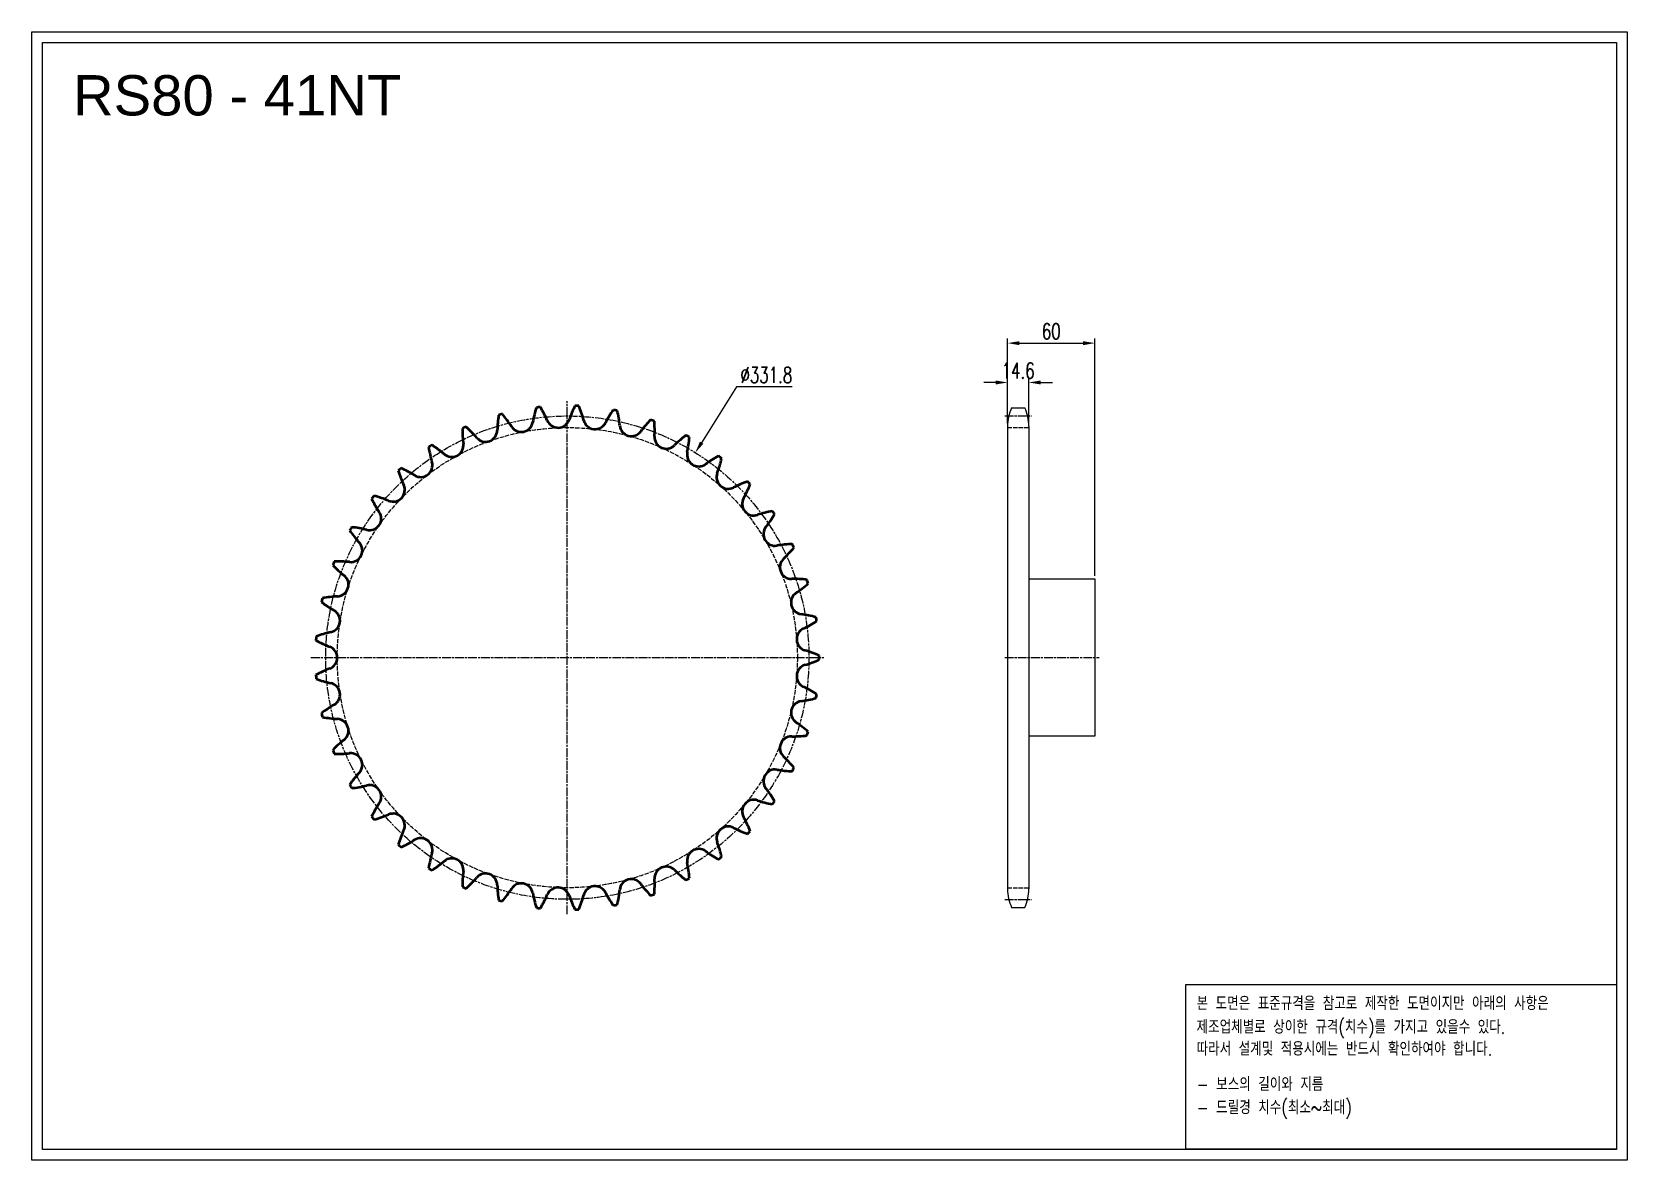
# Model space of a CAD drawing. Header units: millimetres. Extents: x -67779 to -66683, y 17860 to 18634.
import ezdxf

# ---------------------------------------------------------------- set-up
doc = ezdxf.new("R2010")
doc.units = ezdxf.units.MM
for name, pattern in [('AM_ISO02W050', [7.5, 6, -1.5]), ('AM_ISO02W050x2', [3.75, 3, -0.75]), ('AM_ISO08W050', [18, 12, -1.5, 3, -1.5]), ('AM_ISO08W050x2', [9, 6, -0.75, 1.5, -0.75])]:
    doc.linetypes.add(name, pattern=pattern)
for name, color, linetype, lineweight in [('AM_0N', 7, 'Continuous', 50), ('AM_3N', 6, 'AM_ISO02W050', 25), ('AM_7', 4, 'AM_ISO08W050', 25), ('AM_7N', 4, 'AM_ISO08W050', 25)]:
    doc.layers.add(name, color=color, linetype=linetype, lineweight=lineweight)
doc.layers.add('S-DIM', color=7, linetype='Continuous')
doc.styles.add('HAN', font='ROMANS.shx', dxfattribs={"width": 0.7, "bigfont": 'whgtxt.shx'})
doc.styles.add('HSG', font='SIMPLEX.shx', dxfattribs={"width": 0.7, "bigfont": 'HSG.shx'})
doc.styles.get("Standard").update_dxf_attribs({"font": 'arial.ttf'})
doc.dimstyles.new('APP23', dxfattribs={"dimscale": 4.5, "dimtxt": 2.4, "dimasz": 1.8, "dimexe": 0.7, "dimexo": 0.5, "dimgap": 0.6, "dimtad": 1, "dimtoh": 1, "dimdec": 1, "dimrnd": 0.01, "dimzin": 9, "dimdsep": 46, "dimtxsty": 'HSG', "dimcen": 0, "dimclrd": 1, "dimclre": 1, "dimclrt": 256, "dimazin": 2, "dimtp": 1, "dimtm": 1, "dimtfac": 0.5, "dimtdec": 1, "dimtix": 1, "dimtofl": 0, "dimtmove": 0, "dimatfit": 3, "dimfxl": 0, "dimtvp": 1, "dimtolj": 2, "dimlwd": -1, "dimlwe": -1, "dimarcsym": 0})

# ---------------------------------------------------------------- blocks, each defined once
blk = doc.blocks.new('*D1')
at = {"layer": 'Defpoints', "color": 0, "transparency": 16777216}
for p in [(-67094.1, 18393.4), (-67108.7, 18363.3), (-67094.1, 18363.3)]:
    blk.add_point(p, dxfattribs=at)
at = {"layer": 'S-DIM', "color": 1, "transparency": 16777216}
for p, q in [((-67116.8, 18393.4), (-67124.9, 18393.4)), ((-67108.7, 18365.5), (-67108.7, 18396.5)), ((-67094.1, 18365.5), (-67094.1, 18396.5)), ((-67086, 18393.4), (-67077.9, 18393.4))]:
    blk.add_line(p, q, dxfattribs=at)
for points in [[(-67116.8, 18394.7), (-67116.8, 18392), (-67108.7, 18393.4)], [(-67086, 18394.7), (-67086, 18392), (-67094.1, 18393.4)]]:
    blk.add_solid(points, dxfattribs=at)
at = {"layer": 'S-DIM', "transparency": 16777216, "insert": (-67101.4, 18401.5), "char_height": 10.8, "attachment_point": 5, "style": 'HSG'}
blk.add_mtext('\\A2;14.6', dxfattribs=at)
blk = doc.blocks.new('*D2')
at = {"layer": 'Defpoints', "color": 0, "transparency": 16777216}
for p in [(-67048.7, 18420.4), (-67108.7, 18363.3), (-67048.7, 18258.5)]:
    blk.add_point(p, dxfattribs=at)
at = {"layer": 'S-DIM', "color": 1, "transparency": 16777216}
for p, q in [((-67108.7, 18365.5), (-67108.7, 18423.5)), ((-67048.7, 18260.7), (-67048.7, 18423.5)), ((-67100.6, 18420.4), (-67056.8, 18420.4))]:
    blk.add_line(p, q, dxfattribs=at)
for points in [[(-67100.6, 18421.7), (-67100.6, 18419), (-67108.7, 18420.4)], [(-67056.8, 18421.7), (-67056.8, 18419), (-67048.7, 18420.4)]]:
    blk.add_solid(points, dxfattribs=at)
at = {"layer": 'S-DIM', "transparency": 16777216, "insert": (-67078.7, 18428.5), "char_height": 10.8, "attachment_point": 5, "style": 'HSG'}
blk.add_mtext('\\A2;60', dxfattribs=at)
blk = doc.blocks.new('*D3')
at = {"layer": 'Defpoints', "color": 0, "transparency": 16777216}
for p in [(-67323.1, 18345.2), (-67498.9, 18063.8)]:
    blk.add_point(p, dxfattribs=at)
at = {"layer": 'S-DIM', "color": 1, "transparency": 16777216}
for p, q in [((-67294.8, 18390.4), (-67318.8, 18352)), ((-67256.5, 18390.4), (-67294.8, 18390.4))]:
    blk.add_line(p, q, dxfattribs=at)
blk.add_solid([(-67319.9, 18352.8), (-67317.6, 18351.3), (-67323.1, 18345.2)], dxfattribs=at)
at = {"layer": 'S-DIM', "transparency": 16777216, "insert": (-67274.3, 18398.5), "char_height": 10.8, "attachment_point": 5, "style": 'HSG'}
blk.add_mtext('\\A2;∅331.8', dxfattribs=at)
blk = doc.blocks.new('notice1')
at = {"color": 4}
blk.add_lwpolyline([(-22142.12, 1735.9), (-22053.8, 1735.9), (-22053.8, 1702.07), (-22142.12, 1702.07)], close=True, dxfattribs=at)
at = {"color": 4, "style": 'HAN', "width": 0.8}
for s, p in [('본 도면은 표준규격을 참고로 제작한 도면이지만 아래의 사항은', (-22139.9, 1730.62)), ('제조업체별로 상이한 규격(치수)를 가지고 있을수 있다.', (-22139.9, 1725.78)), ('따라서 설계및 적용시에는 반드시 확인하여야 합니다.', (-22139.9, 1721.28)), ('- 보스의 길이와 지름', (-22139.9, 1714.03)), ('- 드릴경 치수(최소~최대)', (-22139.9, 1709.27))]:
    blk.add_text(s, height=2.7949, dxfattribs=at).set_placement(p)

msp = doc.modelspace()

# ---------------------------------------------------------------- linework, layer by layer
for p, q in [((-67105.9, 18375.99), (-67096.91, 18375.99)), ((-67108.7, 18363.29), (-67108.7, 18045.66)), ((-67094.1, 18363.29), (-67094.1, 18045.66)), ((-67094.1, 18258.47), (-67048.7, 18258.47)), ((-67048.7, 18258.47), (-67048.7, 18150.47)), ((-67048.7, 18150.47), (-67094.1, 18150.47)), ((-67105.9, 18032.96), (-67096.91, 18032.96))]:
    msp.add_line(p, q)
for points in [[(-67778.62, 18634.03), (-66683.3, 18634.03), (-66683.3, 17859.56), (-67778.62, 17859.56)], [(-67771.24, 18626.65), (-66690.68, 18626.65), (-66690.68, 17866.93), (-67771.24, 17866.93)]]:
    msp.add_lwpolyline(points, close=True)
for centre, start, end in [((-67078.5, 18363.29), 155.13196, 180), ((-67124.3, 18363.29), 0, 24.86804), ((-67078.5, 18045.66), 180, 204.86804), ((-67124.3, 18045.66), 335.13196, 0)]:
    msp.add_arc(centre, 30.2, start, end)
at = {"layer": 'AM_0N'}
for centre, radius, start, end in [((-67377.16, 18358.58), 81.94, 171.31295, 178.65854), ((-67410.99, 18204.47), 173.04, 104.91245, 105.81926), ((-67518.83, 18319.65), 81.94, 32.07317, 39.41876), ((-67354.04, 18351.61), 81.94, 162.53246, 169.87805), ((-67410.99, 18204.47), 173.04, 96.13196, 97.03877), ((-67499.98, 18334.76), 81.94, 23.29268, 30.63827), ((-67332.24, 18341.19), 81.94, 153.75198, 161.09756), ((-67410.99, 18204.47), 173.04, 87.35147, 88.25828), ((-67479.05, 18346.82), 81.94, 14.5122, 21.85778), ((-67312.3, 18327.57), 81.94, 144.97149, 152.31707), ((-67410.99, 18204.47), 173.04, 78.57099, 79.4778), ((-67456.52, 18355.54), 81.94, 5.73171, 13.07729), ((-67410.99, 18204.47), 173.04, 113.69294, 114.59975), ((-67401.09, 18361.94), 81.94, 180.09344, 187.43902), ((-67535.14, 18301.84), 81.94, 40.85366, 48.19924), ((-67467.1, 18360.69), 8.02, 220.85366, 358.65854), ((-67442.6, 18367.42), 8.02, 212.07317, 349.87805), ((-67417.35, 18370.33), 8.02, 203.29268, 341.09756), ((-67391.96, 18369.36), 8.02, 194.5122, 332.31707), ((-67367.01, 18364.52), 8.02, 185.73171, 323.53659), ((-67294.66, 18311.06), 81.94, 136.191, 143.53659), ((-67410.99, 18204.47), 173.04, 69.7905, 70.69731), ((-67432.93, 18360.72), 81.94, 356.95122, 4.2968), ((-67410.99, 18204.47), 173.04, 122.47342, 123.38023), ((-67425.24, 18361.6), 81.94, 188.87393, 196.21951), ((-67548.55, 18281.75), 81.94, 49.63415, 56.97973), ((-67490.29, 18350.29), 8.02, 229.63415, 7.43902), ((-67343.09, 18355.93), 8.02, 176.95122, 314.7561), ((-67279.75, 18292.05), 81.94, 127.41051, 134.7561), ((-67410.99, 18204.47), 173.04, 61.01001, 61.91682), ((-67408.82, 18362.23), 81.94, 348.17073, 355.51632), ((-67511.62, 18336.48), 8.02, 238.41463, 16.21951), ((-67320.77, 18343.79), 8.02, 168.17073, 305.97561), ((-67267.92, 18270.99), 81.94, 118.63002, 125.97561), ((-67384.76, 18360.05), 81.94, 339.39024, 346.73583), ((-67410.99, 18204.47), 173.04, 52.22952, 53.13633), ((-67410.99, 18204.47), 173.04, 131.25391, 132.16072), ((-67449.06, 18357.59), 81.94, 197.65441, 205), ((-67558.74, 18259.84), 81.94, 58.41463, 65.76022), ((-67300.56, 18328.39), 8.02, 159.39024, 297.19512), ((-67259.45, 18248.37), 81.94, 109.84954, 117.19512), ((-67410.99, 18204.47), 173.04, 43.44903, 44.35584), ((-67410.99, 18204.47), 173.04, 140.0344, 140.94121), ((-67565.46, 18236.64), 81.94, 67.19512, 74.54071), ((-67530.59, 18319.57), 8.02, 247.19512, 25), ((-67282.94, 18310.08), 8.02, 150.60976, 288.41463), ((-67361.32, 18354.23), 81.94, 330.60976, 337.95534), ((-67546.76, 18299.96), 8.02, 255.97561, 33.78049), ((-67471.99, 18349.98), 81.94, 206.4349, 213.78049), ((-67254.52, 18224.72), 81.94, 101.06905, 108.41463), ((-67339.04, 18344.89), 81.94, 321.82927, 329.17485), ((-67410.99, 18204.47), 173.04, 34.66855, 35.57536), ((-67410.99, 18204.47), 173.04, 148.81489, 149.7217), ((-67568.56, 18212.69), 81.94, 75.97561, 83.3212), ((-67268.32, 18289.29), 8.02, 141.82927, 279.63415), ((-67559.74, 18278.12), 8.02, 264.7561, 42.56098), ((-67493.48, 18338.97), 81.94, 215.21539, 222.56098), ((-67253.26, 18200.6), 81.94, 92.28856, 99.63415), ((-67410.99, 18204.47), 173.04, 25.88806, 26.79487), ((-67410.99, 18204.47), 173.04, 157.59538, 158.50219), ((-67567.97, 18188.54), 81.94, 84.7561, 92.10168), ((-67257.04, 18266.52), 8.02, 133.04878, 270.85366), ((-67318.45, 18332.26), 81.94, 313.04878, 320.39437), ((-67513.05, 18324.8), 81.94, 223.99588, 231.34146), ((-67569.24, 18254.55), 8.02, 273.53659, 51.34146), ((-67249.37, 18242.29), 8.02, 124.26829, 262.07317), ((-67255.7, 18176.57), 81.94, 83.50807, 90.85366), ((-67300.03, 18316.63), 81.94, 304.26829, 311.61388), ((-67410.99, 18204.47), 173.04, 17.10757, 18.01438), ((-67410.99, 18204.47), 173.04, 166.37586, 167.28267), ((-67530.22, 18307.81), 81.94, 232.77637, 240.12195), ((-67563.69, 18164.76), 81.94, 93.53659, 100.88217), ((-67575.03, 18229.81), 8.02, 282.31707, 60.12195), ((-67261.78, 18153.19), 81.94, 74.72759, 82.07317), ((-67284.21, 18298.38), 81.94, 295.4878, 302.83339), ((-67410.99, 18204.47), 173.04, 8.32708, 9.23389), ((-67410.99, 18204.47), 173.04, 175.15635, 176.06316), ((-67544.6, 18288.4), 81.94, 241.55685, 248.90244), ((-67555.84, 18141.92), 81.94, 102.31707, 109.66266), ((-67245.5, 18217.18), 8.02, 115.4878, 253.29268), ((-67576.98, 18204.47), 8.02, 291.09756, 68.90244), ((-67271.36, 18131.01), 81.94, 65.9471, 73.29268), ((-67410.99, 18204.47), 173.04, 359.5466, 0.4534), ((-67544.6, 18120.54), 81.94, 111.09756, 118.44315), ((-67245.5, 18191.76), 8.02, 106.70732, 244.5122), ((-67271.36, 18277.93), 81.94, 286.70732, 294.0529), ((-67410.99, 18204.47), 173.04, 183.93684, 184.84365), ((-67555.84, 18267.02), 81.94, 250.33734, 257.68293), ((-67575.03, 18179.13), 8.02, 299.87805, 77.68293), ((-67284.21, 18110.56), 81.94, 57.16661, 64.5122), ((-67530.22, 18101.13), 81.94, 119.87805, 127.22363), ((-67249.37, 18166.65), 8.02, 97.92683, 235.73171), ((-67261.78, 18255.75), 81.94, 277.92683, 285.27241), ((-67410.99, 18204.47), 173.04, 350.76611, 351.67292), ((-67410.99, 18204.47), 173.04, 192.71733, 193.62414), ((-67563.69, 18244.18), 81.94, 259.11783, 266.46341), ((-67569.24, 18154.39), 8.02, 308.65854, 86.46341), ((-67257.04, 18142.42), 8.02, 89.14634, 226.95122), ((-67255.7, 18232.37), 81.94, 269.14634, 276.49193), ((-67300.03, 18092.31), 81.94, 48.38612, 55.73171), ((-67410.99, 18204.47), 173.04, 341.98562, 342.89243), ((-67513.05, 18084.14), 81.94, 128.65854, 136.00412), ((-67410.99, 18204.47), 173.04, 201.49781, 202.40462), ((-67567.97, 18220.4), 81.94, 267.89832, 275.2439), ((-67559.74, 18130.82), 8.02, 317.43902, 95.2439), ((-67268.32, 18119.65), 8.02, 80.36585, 218.17073), ((-67253.26, 18208.34), 81.94, 260.36585, 267.71144), ((-67318.45, 18076.68), 81.94, 39.60563, 46.95122), ((-67410.99, 18204.47), 173.04, 333.20513, 334.11194), ((-67493.48, 18069.97), 81.94, 137.43902, 144.78461), ((-67410.99, 18204.47), 173.04, 210.2783, 211.18511), ((-67568.56, 18196.25), 81.94, 276.6788, 284.02439), ((-67546.76, 18108.98), 8.02, 326.21951, 104.02439), ((-67282.94, 18098.86), 8.02, 71.58537, 209.39024), ((-67254.52, 18184.22), 81.94, 251.58537, 258.93095), ((-67339.04, 18064.05), 81.94, 30.82515, 38.17073), ((-67410.99, 18204.47), 173.04, 324.42464, 325.33145), ((-67471.99, 18058.96), 81.94, 146.21951, 153.5651), ((-67410.99, 18204.47), 173.04, 219.05879, 219.9656), ((-67565.46, 18172.3), 81.94, 285.45929, 292.80488), ((-67530.59, 18089.37), 8.02, 335, 112.80488), ((-67361.32, 18054.71), 81.94, 22.04466, 29.39024), ((-67449.06, 18051.35), 81.94, 155, 162.34559), ((-67300.56, 18080.55), 8.02, 62.80488, 200.60976), ((-67259.45, 18160.57), 81.94, 242.80488, 250.15046), ((-67410.99, 18204.47), 173.04, 315.64416, 316.55097), ((-67410.99, 18204.47), 173.04, 227.83928, 228.74609), ((-67558.74, 18149.1), 81.94, 294.23978, 301.58537), ((-67511.62, 18072.46), 8.02, 343.78049, 121.58537), ((-67320.77, 18065.15), 8.02, 54.02439, 191.82927), ((-67384.76, 18048.89), 81.94, 13.26417, 20.60976), ((-67425.24, 18047.34), 81.94, 163.78049, 171.12607), ((-67548.55, 18127.19), 81.94, 303.02027, 310.36585), ((-67490.29, 18058.65), 8.02, 352.56098, 130.36585), ((-67408.82, 18046.71), 81.94, 4.48368, 11.82927), ((-67267.92, 18137.95), 81.94, 234.02439, 241.36998), ((-67410.99, 18204.47), 173.04, 306.86367, 307.77048), ((-67410.99, 18204.47), 173.04, 236.61977, 237.52658), ((-67401.09, 18047), 81.94, 172.56098, 179.90656), ((-67535.14, 18107.1), 81.94, 311.80076, 319.14634), ((-67467.1, 18048.25), 8.02, 1.34146, 139.14634), ((-67367.01, 18044.42), 8.02, 36.46341, 174.26829), ((-67432.93, 18048.22), 81.94, 355.7032, 3.04878), ((-67343.09, 18053.01), 8.02, 45.2439, 183.04878), ((-67279.75, 18116.89), 81.94, 225.2439, 232.58949), ((-67410.99, 18204.47), 173.04, 298.08318, 298.98999), ((-67410.99, 18204.47), 173.04, 245.40025, 246.30706), ((-67377.16, 18050.36), 81.94, 181.34146, 188.68705), ((-67518.83, 18089.29), 81.94, 320.58124, 327.92683), ((-67442.6, 18041.52), 8.02, 10.12195, 147.92683), ((-67354.04, 18057.33), 81.94, 190.12195, 197.46754), ((-67499.98, 18074.18), 81.94, 329.36173, 336.70732), ((-67417.35, 18038.61), 8.02, 18.90244, 156.70732), ((-67332.24, 18067.75), 81.94, 198.90244, 206.24802), ((-67479.05, 18062.12), 81.94, 338.14222, 345.4878), ((-67391.96, 18039.58), 8.02, 27.68293, 165.4878), ((-67312.3, 18081.37), 81.94, 207.68293, 215.02851), ((-67456.52, 18053.4), 81.94, 346.92271, 354.26829), ((-67294.66, 18097.88), 81.94, 216.46341, 223.809), ((-67410.99, 18204.47), 173.04, 289.30269, 290.2095), ((-67410.99, 18204.47), 173.04, 254.18074, 255.08755), ((-67410.99, 18204.47), 173.04, 262.96123, 263.86804), ((-67410.99, 18204.47), 173.04, 271.74172, 272.64853), ((-67410.99, 18204.47), 173.04, 280.5222, 281.42901)]:
    msp.add_arc(centre, radius, start, end, dxfattribs=at)
at = {"layer": 'AM_3N', "linetype": 'AM_ISO02W050x2'}
for p, q in [((-67108.7, 18362.44), (-67094.1, 18362.44)), ((-67108.7, 18046.5), (-67094.1, 18046.5))]:
    msp.add_line(p, q, dxfattribs=at)
msp.add_circle((-67410.99, 18204.47), 157.97, dxfattribs=at)
at = {"layer": 'AM_7', "linetype": 'AM_ISO08W050x2'}
for p, q in [((-67110.65, 18370.38), (-67092.16, 18370.38)), ((-67110.65, 18204.47), (-67092.16, 18204.47)), ((-67110.65, 18204.47), (-67045.89, 18204.47)), ((-67110.65, 18038.56), (-67092.16, 18038.56))]:
    msp.add_line(p, q, dxfattribs=at)
msp.add_circle((-67410.99, 18204.47), 165.91, dxfattribs=at)
at = {"layer": 'AM_7N', "linetype": 'AM_ISO08W050x2'}
for p, q in [((-67410.99, 18028.43), (-67410.99, 18380.51)), ((-67587.03, 18204.47), (-67234.95, 18204.47))]:
    msp.add_line(p, q, dxfattribs=at)

# ---------------------------------------------------------------- block references
at = {"xscale": 3.347646382079999, "yscale": 3.347646382079999, "zscale": 3.347646382079999}
msp.add_blockref('notice1', (7137.63, 12169.02), dxfattribs=at)

# ---------------------------------------------------------------- texts
msp.add_text('RS80 - 41NT', height=27.6595).set_placement((-67750.41, 18576.68))

# ---------------------------------------------------------------- dimensions: what is measured, and where the dimension line sits
at = {"layer": 'S-DIM'}
dim = msp.add_linear_dim(base=(-67048.7, 18420.37), p1=(-67108.7, 18363.29), p2=(-67048.7, 18258.47), dimstyle='APP23', dxfattribs=at)
dim.commit()
dim.dimension.update_dxf_attribs({"geometry": '*D2', "text_midpoint": (-67078.7, 18428.47)})
dim = msp.add_diameter_dim_2p(p1=(-67498.9, 18063.77), p2=(-67323.08, 18345.17), dimstyle='APP23', dxfattribs=at)
dim.commit()
dim.dimension.update_dxf_attribs({"geometry": '*D3', "text_midpoint": (-67274.28, 18390.44), "dimtype": 131})
dim = msp.add_linear_dim(base=(-67094.1, 18393.37), p1=(-67108.7, 18363.29), p2=(-67094.1, 18363.29), dimstyle='APP23', dxfattribs=at)
dim.commit()
dim.dimension.update_dxf_attribs({"geometry": '*D1', "text_midpoint": (-67101.4, 18393.37), "dimtype": 128})

doc.saveas('drawing.dxf')
